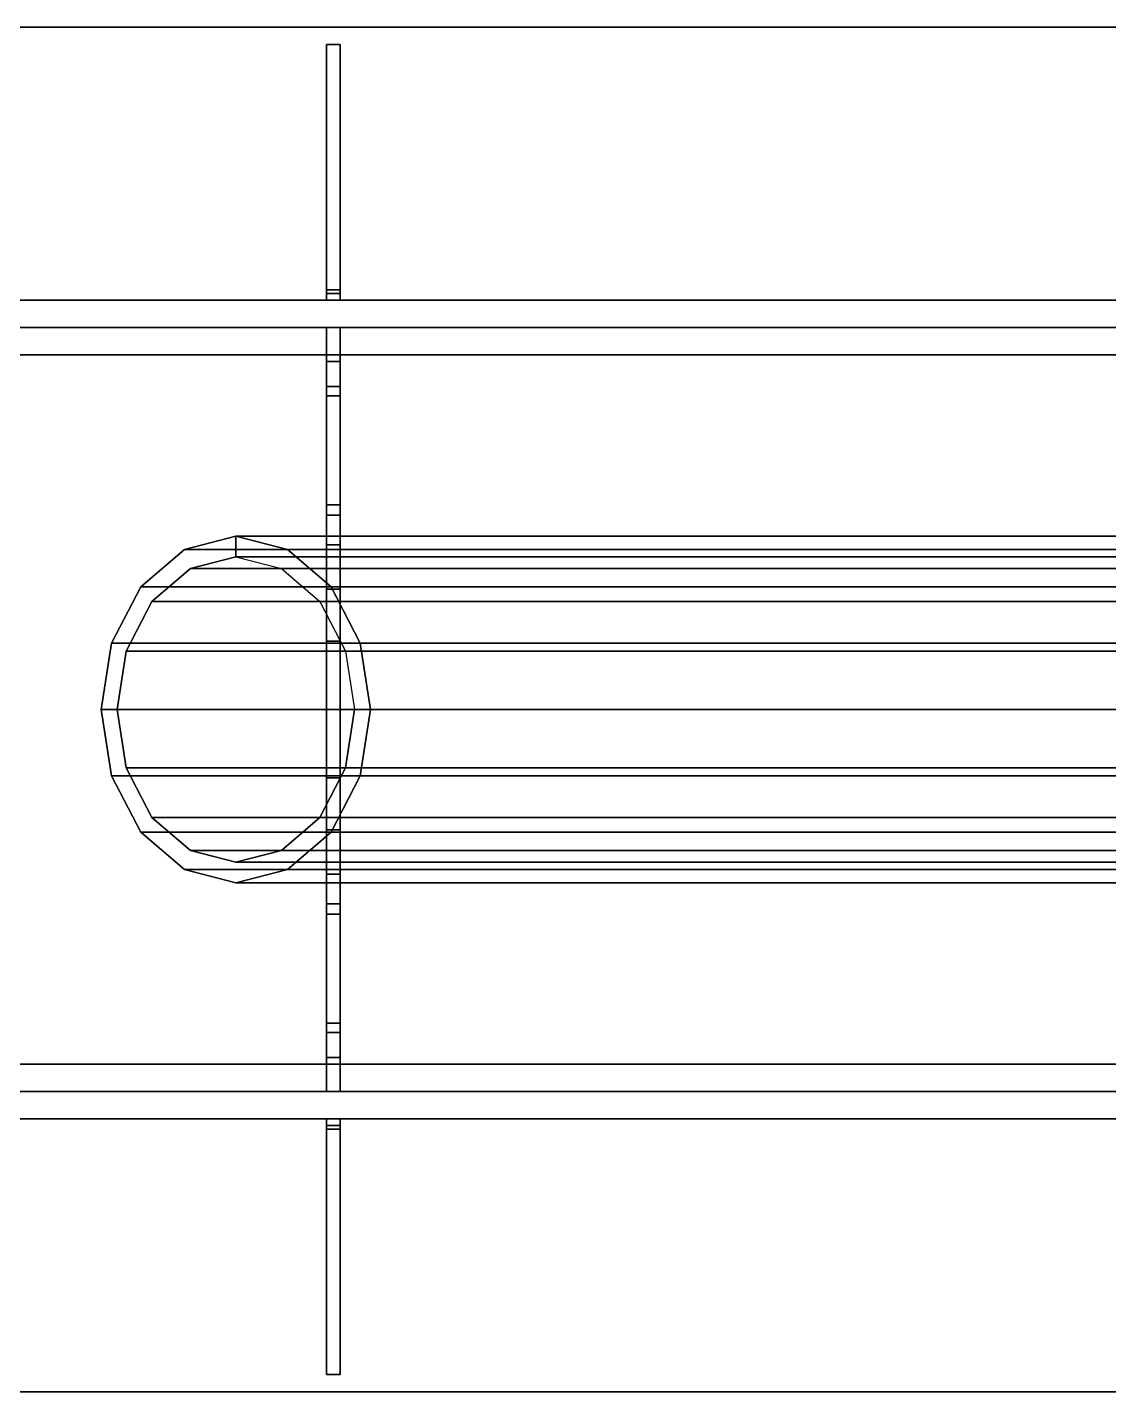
# Model space of a CAD drawing. Header units: inches. Extents: x 90815 to 105310, y -27465 to -3285.
# Drawn here: x 100555 to 102140, y -16000 to -14000 of the extents above; entities that cross this region are included whole.
import ezdxf

# ---------------------------------------------------------------- set-up
doc = ezdxf.new("R2010")
doc.units = ezdxf.units.IN
doc.header["$MEASUREMENT"] = 0
doc.layers.get('0').update_dxf_attribs({"linetype": 'CONTINUOUS'})
doc.layers.add('1', color=7, linetype='CONTINUOUS')

# ---------------------------------------------------------------- blocks, each defined once
blk = doc.blocks.new('E2-BT2A')
at = {"color": 3}
for points in [[(93050, -14000, 7065), (93050, -14000, 7145), (105310, -14000, 7145), (105310, -14000, 7065)], [(105310, -16000, 7065), (105310, -16000, 7145), (93050, -16000, 7145), (93050, -16000, 7065)]]:
    blk.add_3dface(points, dxfattribs=at)
for points, invisible_edges in [([(105310, -16000, 7065), (93050, -14000, 7065), (105310, -14000, 7065)], 9), ([(93050, -14000, 7065), (105310, -16000, 7065), (93050, -16000, 7065)], 9), ([(105310, -14000, 7145), (93050, -14000, 7145), (105310, -16000, 7145), (105310, -14000, 7145)], 10), ([(93050, -16000, 7145), (105310, -16000, 7145), (93050, -14000, 7145), (93050, -16000, 7145)], 10)]:
    blk.add_3dface(points, dxfattribs=dict(at, invisible_edges=invisible_edges))
blk = doc.blocks.new('E2-BT1A')
at = {"color": 3}
for points in [[(93050, -14000, 1960), (93050, -14000, 2000), (105310, -14000, 2000), (105310, -14000, 1960)], [(105310, -16000, 1960), (105310, -16000, 2000), (93050, -16000, 2000), (93050, -16000, 1960)]]:
    blk.add_3dface(points, dxfattribs=at)
for points, invisible_edges in [([(105310, -16000, 1960), (93050, -14000, 1960), (105310, -14000, 1960)], 9), ([(93050, -14000, 1960), (105310, -16000, 1960), (93050, -16000, 1960)], 9), ([(105310, -14000, 2000), (93050, -14000, 2000), (105310, -16000, 2000), (105310, -14000, 2000)], 10), ([(93050, -16000, 2000), (105310, -16000, 2000), (93050, -14000, 2000), (93050, -16000, 2000)], 10)]:
    blk.add_3dface(points, dxfattribs=dict(at, invisible_edges=invisible_edges))
blk = doc.blocks.new('E2-BS2A')
at = {"color": 3}
for points in [[(93050, -14000, 5145), (93050, -14000, 5225), (105310, -14000, 5225), (105310, -14000, 5145)], [(105310, -16000, 5145), (105310, -16000, 5225), (93050, -16000, 5225), (93050, -16000, 5145)]]:
    blk.add_3dface(points, dxfattribs=at)
for points, invisible_edges in [([(105310, -16000, 5145), (93050, -14000, 5145), (105310, -14000, 5145)], 9), ([(93050, -14000, 5145), (105310, -16000, 5145), (93050, -16000, 5145)], 9), ([(105310, -14000, 5225), (93050, -14000, 5225), (105310, -16000, 5225), (105310, -14000, 5225)], 10), ([(93050, -16000, 5225), (105310, -16000, 5225), (93050, -14000, 5225), (93050, -16000, 5225)], 10)]:
    blk.add_3dface(points, dxfattribs=dict(at, invisible_edges=invisible_edges))
blk = doc.blocks.new('E2-BS1A')
at = {"color": 3}
for points in [[(93050, -14000), (93050, -14000, 40), (105310, -14000, 40), (105310, -14000)], [(105310, -16000), (105310, -16000, 40), (93050, -16000, 40), (93050, -16000)]]:
    blk.add_3dface(points, dxfattribs=at)
for points, invisible_edges in [([(105310, -16000), (93050, -14000), (105310, -14000)], 9), ([(93050, -14000), (105310, -16000), (93050, -16000)], 9), ([(105310, -14000, 40), (93050, -14000, 40), (105310, -16000, 40), (105310, -14000, 40)], 10), ([(93050, -16000, 40), (105310, -16000, 40), (93050, -14000, 40), (93050, -16000, 40)], 10)]:
    blk.add_3dface(points, dxfattribs=dict(at, invisible_edges=invisible_edges))
blk = doc.blocks.new('E2-BL2C')
at = {"color": 3}
for points in [[(99170, -15600, 5225), (99170, -15520, 5225), (105290, -15520, 5225), (105290, -15600, 5225)], [(105290, -15600, 7065), (105290, -15520, 7065), (99170, -15520, 7065), (99170, -15600, 7065)]]:
    blk.add_3dface(points, dxfattribs=at)
for points, invisible_edges in [([(105310, -15520, 7045), (99170, -15520, 7065), (105290, -15520, 7065), (105310, -15520, 7045)], 9), ([(105310, -15520, 5245), (105290, -15520, 5225), (99170, -15520, 5225), (105310, -15520, 5245)], 12), ([(105310, -15520, 7045), (105310, -15520, 5245), (99170, -15520, 5225), (105310, -15520, 7045)], 14), ([(99170, -15520, 7065), (105310, -15520, 7045), (99170, -15520, 5225), (99170, -15520, 7065)], 11), ([(105290, -15600, 7065), (99170, -15600, 7065), (105310, -15600, 7045)], 10), ([(99170, -15600, 5225), (105290, -15600, 5225), (105310, -15600, 5245)], 12), ([(99170, -15600, 5225), (105310, -15600, 5245), (105310, -15600, 7045)], 13), ([(99170, -15600, 5225), (105310, -15600, 7045), (99170, -15600, 7065)], 11)]:
    blk.add_3dface(points, dxfattribs=dict(at, invisible_edges=invisible_edges))
blk = doc.blocks.new('E2-BL2B-P1-3')
at = {"color": 3}
for points in [[(100993, -14490, 1873.4), (101013, -14490, 1873.4), (101013, -14440, 1860), (100993, -14440, 1860)], [(100993, -14440, 1860), (101013, -14440, 1860), (101013, -14440, 140), (100993, -14440, 140)], [(100993, -14440, 140), (101013, -14440, 140), (101013, -14490, 126.6), (100993, -14490, 126.6)], [(100993, -14526.6, 1910), (101013, -14526.6, 1910), (101013, -14490, 1873.4), (100993, -14490, 1873.4)], [(100993, -14490, 126.6), (101013, -14490, 126.6), (101013, -14526.6, 90), (100993, -14526.6, 90)], [(100993, -14540, 1960), (101013, -14540, 1960), (101013, -14526.6, 1910), (100993, -14526.6, 1910)], [(100993, -14526.6, 90), (101013, -14526.6, 90), (101013, -14540, 40), (100993, -14540, 40)], [(100993, -14540, 40), (101013, -14540, 40), (101013, -15460, 40), (100993, -15460, 40)], [(100993, -15460, 1960), (101013, -15460, 1960), (101013, -14540, 1960), (100993, -14540, 1960)], [(100993, -14700, 880), (101013, -14700, 880), (101013, -14700, 1120), (100993, -14700, 1120)], [(100993, -14700, 1120), (101013, -14700, 1120), (101013, -14715.2, 1196.5), (100993, -14715.2, 1196.5)], [(100993, -14715.2, 803.5), (101013, -14715.2, 803.5), (101013, -14700, 880), (100993, -14700, 880)], [(100993, -14715.2, 1196.5), (101013, -14715.2, 1196.5), (101013, -14758.6, 1261.4), (100993, -14758.6, 1261.4)], [(100993, -14758.6, 738.6), (101013, -14758.6, 738.6), (101013, -14715.2, 803.5), (100993, -14715.2, 803.5)], [(100993, -14758.6, 1261.4), (101013, -14758.6, 1261.4), (101013, -14823.5, 1304.8), (100993, -14823.5, 1304.8)], [(100993, -14823.5, 695.2), (101013, -14823.5, 695.2), (101013, -14758.6, 738.6), (100993, -14758.6, 738.6)], [(100993, -14823.5, 1304.8), (101013, -14823.5, 1304.8), (101013, -14900, 1320), (100993, -14900, 1320)], [(100993, -14900, 680), (101013, -14900, 680), (101013, -14823.5, 695.2), (100993, -14823.5, 695.2)], [(100993, -14900, 1320), (101013, -14900, 1320), (101013, -15100, 1320), (100993, -15100, 1320)], [(100993, -15100, 680), (101013, -15100, 680), (101013, -14900, 680), (100993, -14900, 680)], [(100993, -15100, 1320), (101013, -15100, 1320), (101013, -15176.5, 1304.8), (100993, -15176.5, 1304.8)], [(100993, -15176.5, 695.2), (101013, -15176.5, 695.2), (101013, -15100, 680), (100993, -15100, 680)], [(100993, -15176.5, 1304.8), (101013, -15176.5, 1304.8), (101013, -15241.4, 1261.4), (100993, -15241.4, 1261.4)], [(100993, -15241.4, 738.6), (101013, -15241.4, 738.6), (101013, -15176.5, 695.2), (100993, -15176.5, 695.2)], [(100993, -15241.4, 1261.4), (101013, -15241.4, 1261.4), (101013, -15284.8, 1196.5), (100993, -15284.8, 1196.5)], [(100993, -15284.8, 803.5), (101013, -15284.8, 803.5), (101013, -15241.4, 738.6), (100993, -15241.4, 738.6)], [(100993, -15284.8, 1196.5), (101013, -15284.8, 1196.5), (101013, -15300, 1120), (100993, -15300, 1120)], [(100993, -15300, 880), (101013, -15300, 880), (101013, -15284.8, 803.5), (100993, -15284.8, 803.5)], [(100993, -15300, 1120), (101013, -15300, 1120), (101013, -15300, 880), (100993, -15300, 880)], [(100993, -15460, 40), (101013, -15460, 40), (101013, -15473.4, 90), (100993, -15473.4, 90)], [(100993, -15473.4, 1910), (101013, -15473.4, 1910), (101013, -15460, 1960), (100993, -15460, 1960)], [(100993, -15473.4, 90), (101013, -15473.4, 90), (101013, -15510, 126.6), (100993, -15510, 126.6)], [(100993, -15510, 1873.4), (101013, -15510, 1873.4), (101013, -15473.4, 1910), (100993, -15473.4, 1910)], [(100993, -15510, 126.6), (101013, -15510, 126.6), (101013, -15560, 140), (100993, -15560, 140)], [(100993, -15560, 1860), (101013, -15560, 1860), (101013, -15510, 1873.4), (100993, -15510, 1873.4)], [(100993, -15560, 140), (101013, -15560, 140), (101013, -15560, 1860), (100993, -15560, 1860)]]:
    blk.add_3dface(points, dxfattribs=at)
for points, invisible_edges in [([(100993, -15560, 140), (100993, -14440, 140), (100993, -15510, 126.6)], 15), ([(100993, -14490, 126.6), (100993, -15510, 126.6), (100993, -14440, 140)], 15), ([(100993, -15560, 1860), (100993, -14440, 1860), (100993, -15100, 1320)], 15), ([(100993, -14440, 140), (100993, -15560, 140), (100993, -14900, 680)], 15), ([(100993, -14440, 140), (100993, -14900, 680), (100993, -14823.5, 695.2)], 15), ([(100993, -14440, 140), (100993, -14823.5, 695.2), (100993, -14758.6, 738.6)], 15), ([(100993, -14440, 140), (100993, -14758.6, 738.6), (100993, -14715.2, 803.5)], 15), ([(100993, -14440, 140), (100993, -14715.2, 803.5), (100993, -14700, 880)], 15), ([(100993, -14440, 140), (100993, -14700, 880), (100993, -14700, 1120)], 13), ([(100993, -14440, 140), (100993, -14700, 1120), (100993, -14715.2, 1196.5)], 15), ([(100993, -14900, 1320), (100993, -15100, 1320), (100993, -14440, 1860)], 14), ([(100993, -14823.5, 1304.8), (100993, -14900, 1320), (100993, -14440, 1860)], 15), ([(100993, -14758.6, 1261.4), (100993, -14823.5, 1304.8), (100993, -14440, 1860)], 15), ([(100993, -14715.2, 1196.5), (100993, -14758.6, 1261.4), (100993, -14440, 1860)], 15), ([(100993, -14440, 140), (100993, -14715.2, 1196.5), (100993, -14440, 1860)], 11), ([(100993, -14440, 1860), (100993, -15560, 1860), (100993, -14490, 1873.4)], 15), ([(101013, -15510, 126.6), (101013, -14440, 140), (101013, -15560, 140), (101013, -15510, 126.6)], 15), ([(101013, -14440, 140), (101013, -15510, 126.6), (101013, -14490, 126.6), (101013, -14440, 140)], 15), ([(101013, -15100, 1320), (101013, -14440, 1860), (101013, -15560, 1860), (101013, -15100, 1320)], 15), ([(101013, -14900, 680), (101013, -15560, 140), (101013, -14440, 140), (101013, -14900, 680)], 15), ([(101013, -14823.5, 695.2), (101013, -14900, 680), (101013, -14440, 140), (101013, -14823.5, 695.2)], 15), ([(101013, -14758.6, 738.6), (101013, -14823.5, 695.2), (101013, -14440, 140), (101013, -14758.6, 738.6)], 15), ([(101013, -14715.2, 803.5), (101013, -14758.6, 738.6), (101013, -14440, 140), (101013, -14715.2, 803.5)], 15), ([(101013, -14700, 880), (101013, -14715.2, 803.5), (101013, -14440, 140), (101013, -14700, 880)], 15), ([(101013, -14700, 1120), (101013, -14700, 880), (101013, -14440, 140), (101013, -14700, 1120)], 14), ([(101013, -14715.2, 1196.5), (101013, -14700, 1120), (101013, -14440, 140), (101013, -14715.2, 1196.5)], 15), ([(101013, -14440, 1860), (101013, -15100, 1320), (101013, -14900, 1320), (101013, -14440, 1860)], 13), ([(101013, -14440, 1860), (101013, -14900, 1320), (101013, -14823.5, 1304.8), (101013, -14440, 1860)], 15), ([(101013, -14440, 1860), (101013, -14823.5, 1304.8), (101013, -14758.6, 1261.4), (101013, -14440, 1860)], 15), ([(101013, -14440, 1860), (101013, -14758.6, 1261.4), (101013, -14715.2, 1196.5), (101013, -14440, 1860)], 15), ([(101013, -14440, 1860), (101013, -14715.2, 1196.5), (101013, -14440, 140), (101013, -14440, 1860)], 11), ([(101013, -14490, 1873.4), (101013, -15560, 1860), (101013, -14440, 1860), (101013, -14490, 1873.4)], 15), ([(100993, -15510, 126.6), (100993, -14490, 126.6), (100993, -15473.4, 90)], 15), ([(100993, -14526.6, 90), (100993, -15473.4, 90), (100993, -14490, 126.6)], 15), ([(100993, -15510, 1873.4), (100993, -14490, 1873.4), (100993, -15560, 1860)], 15), ([(100993, -14490, 1873.4), (100993, -15510, 1873.4), (100993, -14526.6, 1910)], 15), ([(101013, -15473.4, 90), (101013, -14490, 126.6), (101013, -15510, 126.6), (101013, -15473.4, 90)], 15), ([(101013, -14490, 126.6), (101013, -15473.4, 90), (101013, -14526.6, 90), (101013, -14490, 126.6)], 15), ([(101013, -15560, 1860), (101013, -14490, 1873.4), (101013, -15510, 1873.4), (101013, -15560, 1860)], 15), ([(101013, -14526.6, 1910), (101013, -15510, 1873.4), (101013, -14490, 1873.4), (101013, -14526.6, 1910)], 15), ([(100993, -15473.4, 90), (100993, -14526.6, 90), (100993, -15460, 40)], 15), ([(100993, -14540, 40), (100993, -15460, 40), (100993, -14526.6, 90)], 14), ([(100993, -15473.4, 1910), (100993, -14526.6, 1910), (100993, -15510, 1873.4)], 15), ([(100993, -14526.6, 1910), (100993, -15473.4, 1910), (100993, -14540, 1960)], 15), ([(100993, -15460, 1960), (100993, -14540, 1960), (100993, -15473.4, 1910)], 14), ([(101013, -15460, 40), (101013, -14526.6, 90), (101013, -15473.4, 90), (101013, -15460, 40)], 15), ([(101013, -14526.6, 90), (101013, -15460, 40), (101013, -14540, 40), (101013, -14526.6, 90)], 13), ([(101013, -15510, 1873.4), (101013, -14526.6, 1910), (101013, -15473.4, 1910), (101013, -15510, 1873.4)], 15), ([(101013, -14540, 1960), (101013, -15473.4, 1910), (101013, -14526.6, 1910), (101013, -14540, 1960)], 15), ([(101013, -15473.4, 1910), (101013, -14540, 1960), (101013, -15460, 1960), (101013, -15473.4, 1910)], 13), ([(100993, -15100, 680), (100993, -14900, 680), (100993, -15560, 140)], 14), ([(101013, -15560, 140), (101013, -14900, 680), (101013, -15100, 680), (101013, -15560, 140)], 13), ([(100993, -15560, 1860), (100993, -15100, 1320), (100993, -15176.5, 1304.8)], 15), ([(100993, -15176.5, 695.2), (100993, -15100, 680), (100993, -15560, 140)], 15), ([(101013, -15176.5, 1304.8), (101013, -15100, 1320), (101013, -15560, 1860), (101013, -15176.5, 1304.8)], 15), ([(101013, -15560, 140), (101013, -15100, 680), (101013, -15176.5, 695.2), (101013, -15560, 140)], 15), ([(100993, -15560, 1860), (100993, -15176.5, 1304.8), (100993, -15241.4, 1261.4)], 15), ([(100993, -15241.4, 738.6), (100993, -15176.5, 695.2), (100993, -15560, 140)], 15), ([(101013, -15241.4, 1261.4), (101013, -15176.5, 1304.8), (101013, -15560, 1860), (101013, -15241.4, 1261.4)], 15), ([(101013, -15560, 140), (101013, -15176.5, 695.2), (101013, -15241.4, 738.6), (101013, -15560, 140)], 15), ([(100993, -15560, 1860), (100993, -15241.4, 1261.4), (100993, -15284.8, 1196.5)], 15), ([(100993, -15284.8, 803.5), (100993, -15241.4, 738.6), (100993, -15560, 140)], 15), ([(101013, -15284.8, 1196.5), (101013, -15241.4, 1261.4), (101013, -15560, 1860), (101013, -15284.8, 1196.5)], 15), ([(101013, -15560, 140), (101013, -15241.4, 738.6), (101013, -15284.8, 803.5), (101013, -15560, 140)], 15), ([(100993, -15560, 1860), (100993, -15284.8, 1196.5), (100993, -15300, 1120)], 15), ([(100993, -15560, 1860), (100993, -15300, 880), (100993, -15284.8, 803.5)], 15), ([(100993, -15560, 1860), (100993, -15284.8, 803.5), (100993, -15560, 140)], 11), ([(100993, -15560, 1860), (100993, -15300, 1120), (100993, -15300, 880)], 13), ([(101013, -15300, 1120), (101013, -15284.8, 1196.5), (101013, -15560, 1860), (101013, -15300, 1120)], 15), ([(101013, -15284.8, 803.5), (101013, -15300, 880), (101013, -15560, 1860), (101013, -15284.8, 803.5)], 15), ([(101013, -15560, 140), (101013, -15284.8, 803.5), (101013, -15560, 1860), (101013, -15560, 140)], 11), ([(101013, -15300, 880), (101013, -15300, 1120), (101013, -15560, 1860), (101013, -15300, 880)], 14)]:
    blk.add_3dface(points, dxfattribs=dict(at, invisible_edges=invisible_edges))
blk = doc.blocks.new('E2-BL2A')
at = {"color": 3}
for points, invisible_edges in [([(93050, -15560, 65), (93050, -15560, 1935), (105310, -15560, 1940), (93050, -15560, 65)], 14), ([(105310, -15560, 60), (93050, -15560, 65), (105310, -15560, 1940), (105310, -15560, 60)], 11), ([(93067.7, -15560, 1942.3), (105310, -15560, 1940), (93050, -15560, 1935), (93067.7, -15560, 1942.3)], 15), ([(93050, -15560, 65), (105310, -15560, 60), (93067.7, -15560, 57.7), (93050, -15560, 65)], 15), ([(93067.7, -15560, 1942.3), (93075, -15560, 1960), (105290, -15560, 1960), (93067.7, -15560, 1942.3)], 13), ([(105310, -15560, 1940), (93067.7, -15560, 1942.3), (105290, -15560, 1960), (105310, -15560, 1940)], 11), ([(105290, -15560, 40), (93067.7, -15560, 57.7), (105310, -15560, 60), (105290, -15560, 40)], 11), ([(93067.7, -15560, 57.7), (105290, -15560, 40), (93075, -15560, 40), (93067.7, -15560, 57.7)], 13), ([(105310, -15600, 1940), (93050, -15600, 1935), (93050, -15600, 65)], 13), ([(105310, -15600, 1940), (93050, -15600, 65), (105310, -15600, 60)], 11), ([(93050, -15600, 1935), (105310, -15600, 1940), (93067.7, -15600, 1942.3)], 15), ([(93067.7, -15600, 57.7), (105310, -15600, 60), (93050, -15600, 65)], 15), ([(105290, -15600, 1960), (93075, -15600, 1960), (93067.7, -15600, 1942.3)], 14), ([(105290, -15600, 1960), (93067.7, -15600, 1942.3), (105310, -15600, 1940)], 11), ([(105310, -15600, 60), (93067.7, -15600, 57.7), (105290, -15600, 40)], 11), ([(93075, -15600, 40), (105290, -15600, 40), (93067.7, -15600, 57.7)], 14)]:
    blk.add_3dface(points, dxfattribs=dict(at, invisible_edges=invisible_edges))
for points in [[(93075, -15600, 40), (93075, -15560, 40), (105290, -15560, 40), (105290, -15600, 40)], [(105290, -15600, 1960), (105290, -15560, 1960), (93075, -15560, 1960), (93075, -15600, 1960)]]:
    blk.add_3dface(points, dxfattribs=at)
at = {"color": 4}
for points in [[(100993, -15600, 1900), (101013, -15600, 1900), (101013, -15600, 100), (100993, -15600, 100)], [(100993, -15600, 100), (101013, -15600, 100), (101013, -15610, 91), (100993, -15610, 91)], [(100993, -15610, 1909), (101013, -15610, 1909), (101013, -15600, 1900), (100993, -15600, 1900)], [(100993, -15610, 91), (101013, -15610, 91), (101013, -15615, 40), (100993, -15615, 40)], [(100993, -15615, 1960), (101013, -15615, 1960), (101013, -15610, 1909), (100993, -15610, 1909)], [(100993, -15615, 40), (101013, -15615, 40), (101013, -15975, 40), (100993, -15975, 40)], [(100993, -15975, 1960), (101013, -15975, 1960), (101013, -15615, 1960), (100993, -15615, 1960)], [(100993, -15975, 40), (101013, -15975, 40), (101013, -15975, 1960), (100993, -15975, 1960)]]:
    blk.add_3dface(points, dxfattribs=at)
for points, invisible_edges in [([(100993, -15610, 91), (100993, -15600, 1900), (100993, -15600, 100)], 13), ([(100993, -15600, 1900), (100993, -15610, 91), (100993, -15610, 1909)], 14), ([(101013, -15600, 100), (101013, -15600, 1900), (101013, -15610, 91), (101013, -15600, 100)], 12), ([(101013, -15610, 1909), (101013, -15610, 91), (101013, -15600, 1900), (101013, -15610, 1909)], 13), ([(100993, -15615, 40), (100993, -15610, 1909), (100993, -15610, 91)], 11), ([(100993, -15610, 1909), (100993, -15615, 40), (100993, -15615, 1960)], 11), ([(100993, -15975, 40), (100993, -15615, 1960), (100993, -15615, 40)], 11), ([(100993, -15615, 1960), (100993, -15975, 40), (100993, -15975, 1960)], 9), ([(101013, -15610, 91), (101013, -15610, 1909), (101013, -15615, 40), (101013, -15610, 91)], 11), ([(101013, -15615, 1960), (101013, -15615, 40), (101013, -15610, 1909), (101013, -15615, 1960)], 11), ([(101013, -15615, 40), (101013, -15615, 1960), (101013, -15975, 40), (101013, -15615, 40)], 11), ([(101013, -15975, 1960), (101013, -15975, 40), (101013, -15615, 1960), (101013, -15975, 1960)], 10)]:
    blk.add_3dface(points, dxfattribs=dict(at, invisible_edges=invisible_edges))
blk = doc.blocks.new('E2-BL1C')
at = {"color": 3}
for points in [[(99170, -14480, 5225), (99170, -14400, 5225), (105290, -14400, 5225), (105290, -14480, 5225)], [(105290, -14480, 7065), (105290, -14400, 7065), (99170, -14400, 7065), (99170, -14480, 7065)]]:
    blk.add_3dface(points, dxfattribs=at)
for points, invisible_edges in [([(105310, -14400, 7045), (99170, -14400, 7065), (105290, -14400, 7065), (105310, -14400, 7045)], 9), ([(105310, -14400, 5245), (105290, -14400, 5225), (99170, -14400, 5225), (105310, -14400, 5245)], 12), ([(105310, -14400, 7045), (105310, -14400, 5245), (99170, -14400, 5225), (105310, -14400, 7045)], 14), ([(99170, -14400, 7065), (105310, -14400, 7045), (99170, -14400, 5225), (99170, -14400, 7065)], 11), ([(105290, -14480, 7065), (99170, -14480, 7065), (105310, -14480, 7045)], 10), ([(99170, -14480, 5225), (105290, -14480, 5225), (105310, -14480, 5245)], 12), ([(99170, -14480, 5225), (105310, -14480, 5245), (105310, -14480, 7045)], 13), ([(99170, -14480, 5225), (105310, -14480, 7045), (99170, -14480, 7065)], 11)]:
    blk.add_3dface(points, dxfattribs=dict(at, invisible_edges=invisible_edges))
blk = doc.blocks.new('E2-BL1A')
at = {"color": 4}
for points in [[(100993, -14385, 1960), (101013, -14385, 1960), (101013, -14025, 1960), (100993, -14025, 1960)], [(100993, -14025, 1960), (101013, -14025, 1960), (101013, -14025, 40), (100993, -14025, 40)], [(100993, -14025, 40), (101013, -14025, 40), (101013, -14385, 40), (100993, -14385, 40)], [(100993, -14390, 1909), (101013, -14390, 1909), (101013, -14385, 1960), (100993, -14385, 1960)], [(100993, -14385, 40), (101013, -14385, 40), (101013, -14390, 91), (100993, -14390, 91)], [(100993, -14400, 1900), (101013, -14400, 1900), (101013, -14390, 1909), (100993, -14390, 1909)], [(100993, -14390, 91), (101013, -14390, 91), (101013, -14400, 100), (100993, -14400, 100)], [(100993, -14400, 100), (101013, -14400, 100), (101013, -14400, 1900), (100993, -14400, 1900)]]:
    blk.add_3dface(points, dxfattribs=at)
for points, invisible_edges in [([(100993, -14025, 1960), (100993, -14025, 40), (100993, -14385, 1960)], 10), ([(100993, -14385, 40), (100993, -14385, 1960), (100993, -14025, 40)], 11), ([(101013, -14385, 1960), (101013, -14025, 40), (101013, -14025, 1960), (101013, -14385, 1960)], 9), ([(101013, -14025, 40), (101013, -14385, 1960), (101013, -14385, 40), (101013, -14025, 40)], 11), ([(100993, -14385, 1960), (100993, -14385, 40), (100993, -14390, 1909)], 11), ([(100993, -14390, 91), (100993, -14390, 1909), (100993, -14385, 40)], 11), ([(100993, -14390, 1909), (100993, -14390, 91), (100993, -14400, 1900)], 15), ([(100993, -14400, 100), (100993, -14400, 1900), (100993, -14390, 91)], 12), ([(101013, -14390, 1909), (101013, -14385, 40), (101013, -14385, 1960), (101013, -14390, 1909)], 11), ([(101013, -14385, 40), (101013, -14390, 1909), (101013, -14390, 91), (101013, -14385, 40)], 11), ([(101013, -14400, 1900), (101013, -14390, 91), (101013, -14390, 1909), (101013, -14400, 1900)], 14), ([(101013, -14390, 91), (101013, -14400, 1900), (101013, -14400, 100), (101013, -14390, 91)], 12)]:
    blk.add_3dface(points, dxfattribs=dict(at, invisible_edges=invisible_edges))
at = {"color": 3}
for points, invisible_edges in [([(93050, -14400, 65), (93050, -14400, 1935), (105310, -14400, 1940), (93050, -14400, 65)], 14), ([(105310, -14400, 60), (93050, -14400, 65), (105310, -14400, 1940), (105310, -14400, 60)], 11), ([(93067.7, -14400, 1942.3), (105310, -14400, 1940), (93050, -14400, 1935), (93067.7, -14400, 1942.3)], 15), ([(93050, -14400, 65), (105310, -14400, 60), (93067.7, -14400, 57.7), (93050, -14400, 65)], 15), ([(93067.7, -14400, 1942.3), (93075, -14400, 1960), (105290, -14400, 1960), (93067.7, -14400, 1942.3)], 13), ([(105310, -14400, 1940), (93067.7, -14400, 1942.3), (105290, -14400, 1960), (105310, -14400, 1940)], 11), ([(105290, -14400, 40), (93067.7, -14400, 57.7), (105310, -14400, 60), (105290, -14400, 40)], 11), ([(93067.7, -14400, 57.7), (105290, -14400, 40), (93075, -14400, 40), (93067.7, -14400, 57.7)], 13), ([(105310, -14440, 1940), (93050, -14440, 1935), (93050, -14440, 65)], 13), ([(105310, -14440, 1940), (93050, -14440, 65), (105310, -14440, 60)], 11), ([(93050, -14440, 1935), (105310, -14440, 1940), (93067.7, -14440, 1942.3)], 15), ([(93067.7, -14440, 57.7), (105310, -14440, 60), (93050, -14440, 65)], 15), ([(105290, -14440, 1960), (93075, -14440, 1960), (93067.7, -14440, 1942.3)], 14), ([(105290, -14440, 1960), (93067.7, -14440, 1942.3), (105310, -14440, 1940)], 11), ([(105310, -14440, 60), (93067.7, -14440, 57.7), (105290, -14440, 40)], 11), ([(93075, -14440, 40), (105290, -14440, 40), (93067.7, -14440, 57.7)], 14)]:
    blk.add_3dface(points, dxfattribs=dict(at, invisible_edges=invisible_edges))
for points in [[(93075, -14440, 40), (93075, -14400, 40), (105290, -14400, 40), (105290, -14440, 40)], [(105290, -14440, 1960), (105290, -14400, 1960), (93075, -14400, 1960), (93075, -14440, 1960)]]:
    blk.add_3dface(points, dxfattribs=at)
at = {"color": 6}
for points in [[(103407.1, -14746, 4985.2), (100860.3, -14746, 1840.2), (100784.8, -14765.3, 1901.3), (103331.6, -14765.3, 5046.3)], [(103482.7, -14765.3, 4924), (100935.9, -14765.3, 1779), (100860.3, -14746, 1840.2), (103407.1, -14746, 4985.2)], [(103407.1, -14746, 4985.2), (100860.3, -14746, 1840.2), (100860.3, -14776, 1840.2), (103407.1, -14776, 4985.2)], [(103407.1, -14776, 4985.2), (100860.3, -14776, 1840.2), (100860.3, -14746, 1840.2), (103407.1, -14746, 4985.2)], [(103331.6, -14765.3, 5046.3), (100784.8, -14765.3, 1901.3), (100720.8, -14820.4, 1953.2), (103267.5, -14820.4, 5098.2)], [(103340.5, -14793.1, 5039.1), (100793.7, -14793.1, 1894.1), (100860.3, -14776, 1840.2), (103407.1, -14776, 4985.2)], [(103407.1, -14776, 4985.2), (100860.3, -14776, 1840.2), (100927, -14793.1, 1786.2), (103473.7, -14793.1, 4931.2)], [(103546.7, -14820.4, 4872.1), (100999.9, -14820.4, 1727.1), (100935.9, -14765.3, 1779), (103482.7, -14765.3, 4924)], [(103284, -14841.6, 5084.8), (100737.2, -14841.6, 1939.8), (100793.7, -14793.1, 1894.1), (103340.5, -14793.1, 5039.1)], [(103473.7, -14793.1, 4931.2), (100927, -14793.1, 1786.2), (100983.4, -14841.6, 1740.5), (103530.2, -14841.6, 4885.5)], [(103267.5, -14820.4, 5098.2), (100720.8, -14820.4, 1953.2), (100678, -14902.8, 1987.8), (103224.7, -14902.8, 5132.8)], [(103589.5, -14902.8, 4837.5), (101042.7, -14902.8, 1692.5), (100999.9, -14820.4, 1727.1), (103546.7, -14820.4, 4872.1)], [(103246.3, -14914.3, 5115.4), (100699.5, -14914.3, 1970.4), (100737.2, -14841.6, 1939.8), (103284, -14841.6, 5084.8)], [(103530.2, -14841.6, 4885.5), (100983.4, -14841.6, 1740.5), (101021.2, -14914.3, 1709.9), (103567.9, -14914.3, 4854.9)], [(103224.7, -14902.8, 5132.8), (100678, -14902.8, 1987.8), (100662.9, -15000, 2000), (103209.7, -15000, 5145)], [(103233, -15000, 5126.1), (100686.3, -15000, 1981.1), (100699.5, -14914.3, 1970.4), (103246.3, -14914.3, 5115.4)], [(103567.9, -14914.3, 4854.9), (101021.2, -14914.3, 1709.9), (101034.4, -15000, 1699.2), (103581.2, -15000, 4844.2)], [(103604.5, -15000, 4825.3), (101057.7, -15000, 1680.3), (101042.7, -14902.8, 1692.5), (103589.5, -14902.8, 4837.5)], [(103209.7, -15000, 5145), (100662.9, -15000, 2000), (100678, -15097.2, 1987.8), (103224.7, -15097.2, 5132.8)], [(103246.3, -15085.7, 5115.4), (100699.5, -15085.7, 1970.4), (100686.3, -15000, 1981.1), (103233, -15000, 5126.1)], [(103581.2, -15000, 4844.2), (101034.4, -15000, 1699.2), (101021.2, -15085.7, 1709.9), (103567.9, -15085.7, 4854.9)], [(103589.5, -15097.2, 4837.5), (101042.7, -15097.2, 1692.5), (101057.7, -15000, 1680.3), (103604.5, -15000, 4825.3)], [(103224.7, -15097.2, 5132.8), (100678, -15097.2, 1987.8), (100720.8, -15179.6, 1953.2), (103267.5, -15179.6, 5098.2)], [(103284, -15158.4, 5084.8), (100737.2, -15158.4, 1939.8), (100699.5, -15085.7, 1970.4), (103246.3, -15085.7, 5115.4)], [(103567.9, -15085.7, 4854.9), (101021.2, -15085.7, 1709.9), (100983.4, -15158.4, 1740.5), (103530.2, -15158.4, 4885.5)], [(103546.7, -15179.6, 4872.1), (100999.9, -15179.6, 1727.1), (101042.7, -15097.2, 1692.5), (103589.5, -15097.2, 4837.5)], [(103340.5, -15206.9, 5039.1), (100793.7, -15206.9, 1894.1), (100737.2, -15158.4, 1939.8), (103284, -15158.4, 5084.8)], [(103530.2, -15158.4, 4885.5), (100983.4, -15158.4, 1740.5), (100927, -15206.9, 1786.2), (103473.7, -15206.9, 4931.2)], [(103267.5, -15179.6, 5098.2), (100720.8, -15179.6, 1953.2), (100784.8, -15234.7, 1901.3), (103331.6, -15234.7, 5046.3)], [(103482.7, -15234.7, 4924), (100935.9, -15234.7, 1779), (100999.9, -15179.6, 1727.1), (103546.7, -15179.6, 4872.1)], [(103407.1, -15224, 4985.2), (100860.3, -15224, 1840.2), (100793.7, -15206.9, 1894.1), (103340.5, -15206.9, 5039.1)], [(103473.7, -15206.9, 4931.2), (100927, -15206.9, 1786.2), (100860.3, -15224, 1840.2), (103407.1, -15224, 4985.2)], [(103331.6, -15234.7, 5046.3), (100784.8, -15234.7, 1901.3), (100860.3, -15254, 1840.2), (103407.1, -15254, 4985.2)], [(103407.1, -15254, 4985.2), (100860.3, -15254, 1840.2), (100935.9, -15234.7, 1779), (103482.7, -15234.7, 4924)]]:
    blk.add_3dface(points, dxfattribs=at)
for points, invisible_edges in [([(100860.3, -14746, 1840.2), (100860.3, -14776, 1840.2), (100784.8, -14765.3, 1901.3), (100860.3, -14746, 1840.2)], 10), ([(100935.9, -14765.3, 1779), (100927, -14793.1, 1786.2), (100860.3, -14746, 1840.2), (100935.9, -14765.3, 1779)], 11), ([(100860.3, -14776, 1840.2), (100860.3, -14746, 1840.2), (100927, -14793.1, 1786.2), (100860.3, -14776, 1840.2)], 14), ([(100784.8, -14765.3, 1901.3), (100737.2, -14841.6, 1939.8), (100720.8, -14820.4, 1953.2), (100784.8, -14765.3, 1901.3)], 11), ([(100737.2, -14841.6, 1939.8), (100784.8, -14765.3, 1901.3), (100793.7, -14793.1, 1894.1), (100737.2, -14841.6, 1939.8)], 11), ([(100860.3, -14776, 1840.2), (100793.7, -14793.1, 1894.1), (100784.8, -14765.3, 1901.3), (100860.3, -14776, 1840.2)], 14), ([(100927, -14793.1, 1786.2), (100935.9, -14765.3, 1779), (100983.4, -14841.6, 1740.5), (100927, -14793.1, 1786.2)], 15), ([(100999.9, -14820.4, 1727.1), (100983.4, -14841.6, 1740.5), (100935.9, -14765.3, 1779), (100999.9, -14820.4, 1727.1)], 11), ([(100720.8, -14820.4, 1953.2), (100699.5, -14914.3, 1970.4), (100678, -14902.8, 1987.8), (100720.8, -14820.4, 1953.2)], 11), ([(100699.5, -14914.3, 1970.4), (100720.8, -14820.4, 1953.2), (100737.2, -14841.6, 1939.8), (100699.5, -14914.3, 1970.4)], 11), ([(100983.4, -14841.6, 1740.5), (100999.9, -14820.4, 1727.1), (101021.2, -14914.3, 1709.9), (100983.4, -14841.6, 1740.5)], 15), ([(101042.7, -14902.8, 1692.5), (101021.2, -14914.3, 1709.9), (100999.9, -14820.4, 1727.1), (101042.7, -14902.8, 1692.5)], 11), ([(100678, -14902.8, 1987.8), (100678, -15097.2, 1987.8), (100662.9, -15000, 2000), (100678, -14902.8, 1987.8)], 9), ([(100699.5, -14914.3, 1970.4), (100686.3, -15000, 1981.1), (100678, -14902.8, 1987.8), (100699.5, -14914.3, 1970.4)], 14), ([(100678, -15097.2, 1987.8), (100678, -14902.8, 1987.8), (100686.3, -15000, 1981.1), (100678, -15097.2, 1987.8)], 15), ([(101042.7, -14902.8, 1692.5), (101034.4, -15000, 1699.2), (101021.2, -14914.3, 1709.9), (101042.7, -14902.8, 1692.5)], 15), ([(101042.7, -14902.8, 1692.5), (101042.7, -15097.2, 1692.5), (101034.4, -15000, 1699.2), (101042.7, -14902.8, 1692.5)], 15), ([(101042.7, -15097.2, 1692.5), (101042.7, -14902.8, 1692.5), (101057.7, -15000, 1680.3), (101042.7, -15097.2, 1692.5)], 9), ([(100678, -15097.2, 1987.8), (100686.3, -15000, 1981.1), (100699.5, -15085.7, 1970.4), (100678, -15097.2, 1987.8)], 13), ([(101021.2, -15085.7, 1709.9), (101034.4, -15000, 1699.2), (101042.7, -15097.2, 1692.5), (101021.2, -15085.7, 1709.9)], 14), ([(100678, -15097.2, 1987.8), (100699.5, -15085.7, 1970.4), (100720.8, -15179.6, 1953.2), (100678, -15097.2, 1987.8)], 11), ([(100737.2, -15158.4, 1939.8), (100720.8, -15179.6, 1953.2), (100699.5, -15085.7, 1970.4), (100737.2, -15158.4, 1939.8)], 11), ([(101021.2, -15085.7, 1709.9), (100999.9, -15179.6, 1727.1), (100983.4, -15158.4, 1740.5), (101021.2, -15085.7, 1709.9)], 11), ([(100999.9, -15179.6, 1727.1), (101021.2, -15085.7, 1709.9), (101042.7, -15097.2, 1692.5), (100999.9, -15179.6, 1727.1)], 11), ([(100720.8, -15179.6, 1953.2), (100737.2, -15158.4, 1939.8), (100784.8, -15234.7, 1901.3), (100720.8, -15179.6, 1953.2)], 11), ([(100793.7, -15206.9, 1894.1), (100784.8, -15234.7, 1901.3), (100737.2, -15158.4, 1939.8), (100793.7, -15206.9, 1894.1)], 11), ([(100983.4, -15158.4, 1740.5), (100935.9, -15234.7, 1779), (100927, -15206.9, 1786.2), (100983.4, -15158.4, 1740.5)], 11), ([(100935.9, -15234.7, 1779), (100983.4, -15158.4, 1740.5), (100999.9, -15179.6, 1727.1), (100935.9, -15234.7, 1779)], 11), ([(100784.8, -15234.7, 1901.3), (100793.7, -15206.9, 1894.1), (100860.3, -15254, 1840.2), (100784.8, -15234.7, 1901.3)], 11), ([(100860.3, -15224, 1840.2), (100860.3, -15254, 1840.2), (100793.7, -15206.9, 1894.1), (100860.3, -15224, 1840.2)], 11), ([(100860.3, -15224, 1840.2), (100927, -15206.9, 1786.2), (100935.9, -15234.7, 1779), (100860.3, -15224, 1840.2)], 14), ([(100860.3, -15254, 1840.2), (100860.3, -15224, 1840.2), (100935.9, -15234.7, 1779), (100860.3, -15254, 1840.2)], 11)]:
    blk.add_3dface(points, dxfattribs=dict(at, invisible_edges=invisible_edges))

msp = doc.modelspace()

# ---------------------------------------------------------------- block references
at = {"layer": '1'}
for name in ['E2-BT2A', 'E2-BT1A', 'E2-BS2A', 'E2-BS1A', 'E2-BL1C', 'E2-BL1A', 'E2-BL2B-P1-3', 'E2-BL2A', 'E2-BL2C']:
    msp.add_blockref(name, (0, 0), dxfattribs=at)

doc.saveas('drawing.dxf')
